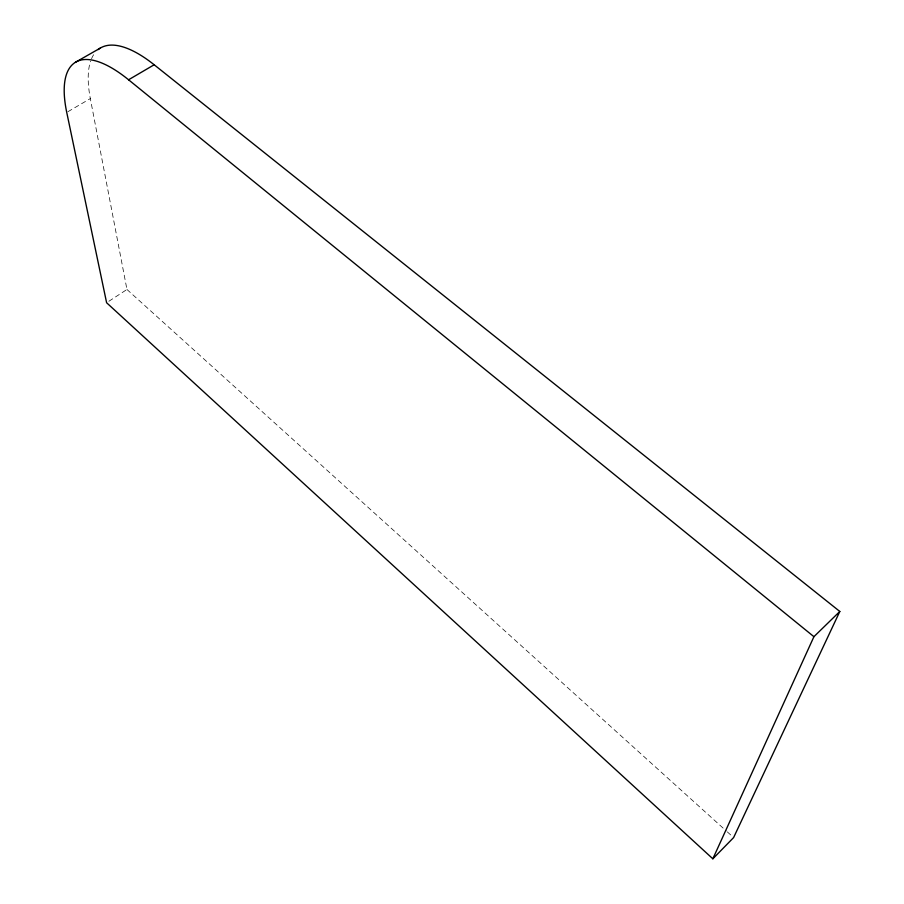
<?xml version="1.0" encoding="UTF-8"?>
<svg xmlns="http://www.w3.org/2000/svg" width="904" height="904" viewBox="0 0 904 904"><rect width="100%" height="100%" fill="white"/><g stroke="black" fill="none" stroke-linecap="round" stroke-linejoin="round"><path stroke-width="0.68" stroke-dasharray="4.52 3.39" d="M108.875 301.269L126.955 289.483L90.332 98.592A132.323 50.262 57.8 0 1 90.592 61.212M67.913 111.712L90.332 98.592M126.955 289.483L726.274 830.957M727.324 831.895L732.556 836.629M91.53 58.749A132.323 50.262 57.8 0 1 94.536 53.415"/><path stroke-width="1.36" d="M154.166 64.772L128.571 79.778A133.34 48.613 57.6 0 0 66.738 112.401L106.615 302.75L712.849 858.8L813.928 636.687L839.816 611.466L154.166 64.772A132.323 50.262 57.8 0 0 98.14 49.607M839.816 611.466L733.607 837.579L712.849 858.8M75.45 62.274L100.333 48.07M128.571 79.778L813.928 636.687"/></g></svg>
